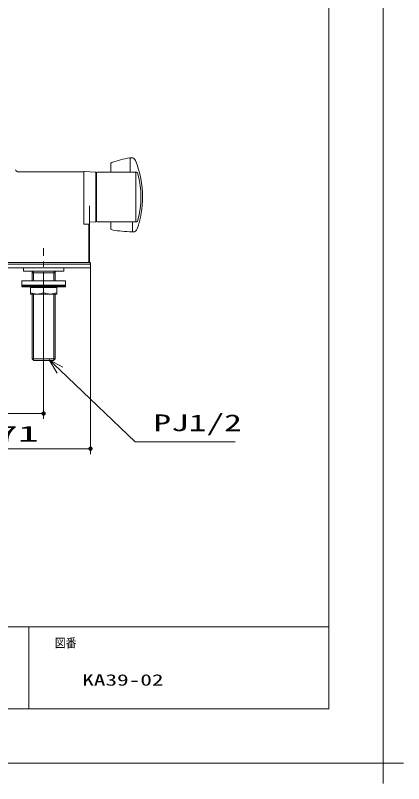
# Model space of a CAD drawing. Units: millimetres on the paper. Extents: x -305 to 305, y -152 to 152.
# Drawn here: x 51.5 to 122.7, y -152.2 to -11.3 of the extents above; entities that cross this region are included whole.
import ezdxf
from ezdxf.enums import TextEntityAlignment as Align

# ---------------------------------------------------------------- set-up
doc = ezdxf.new("R2010")
doc.units = ezdxf.units.MM
doc.linetypes.add('LONG_CHAIN', pattern=[21, 18, -1, 1, -1])
for name, color, linetype, lineweight in [('0-1_RV', 7, 'Continuous', 9), ('0-2_0', 7, 'Continuous', 9), ('0-3_1図面枠', 7, 'Continuous', 9), ('0-4_図面枠', 3, 'Continuous', 9), ('0-5_DEFPOINTS', 7, 'Continuous', 9)]:
    doc.layers.add(name, color=color, linetype=linetype, lineweight=lineweight)
doc.styles.add('ＭＳ ゴシック', font='')
doc.styles.get('ＭＳ ゴシック').set_extended_font_data('MS Gothic')

# ---------------------------------------------------------------- blocks, each defined once
blk = doc.blocks.new('_DOTSMALL')
at = {"layer": '0-2_0'}
for p, q in [((0.0746, 0.1), (-0.0746, 0.1)), ((0.1223, -0.0248), (-0.1223, -0.0248))]:
    blk.add_line(p, q, dxfattribs=at)
for points in [[(0.125, 0), (0.124, 0.0157), (0.1211, 0.0311), (0.1162, 0.046), (0.1095, 0.0602), (0.1011, 0.0735), (0.0911, 0.0856), (0.0797, 0.0963), (0.067, 0.1055), (0.0532, 0.1131), (0.0386, 0.1189), (0.0234, 0.1228), (0.0078, 0.1248), (-0.0078, 0.1248), (-0.0234, 0.1228), (-0.0386, 0.1189), (-0.0532, 0.1131), (-0.067, 0.1055), (-0.0797, 0.0963), (-0.0911, 0.0856), (-0.1011, 0.0735), (-0.1095, 0.0602), (-0.1162, 0.046), (-0.1211, 0.0311), (-0.124, 0.0157), (-0.125, 0), (0, 0)], [(-0.125, 0), (-0.124, -0.0157), (-0.1211, -0.0311), (-0.1162, -0.046), (-0.1095, -0.0602), (-0.1011, -0.0735), (-0.0911, -0.0856), (-0.0797, -0.0963), (-0.067, -0.1055), (-0.0532, -0.1131), (-0.0386, -0.1189), (-0.0234, -0.1228), (-0.0078, -0.1248), (0.0078, -0.1248), (0.0234, -0.1228), (0.0386, -0.1189), (0.0532, -0.1131), (0.067, -0.1055), (0.0797, -0.0963), (0.0911, -0.0856), (0.1011, -0.0735), (0.1095, -0.0602), (0.1162, -0.046), (0.1211, -0.0311), (0.124, -0.0157), (0.125, 0), (0, 0)]]:
    blk.add_lwpolyline(points, close=True, dxfattribs=at)
blk = doc.blocks.new('グループ-6')
at = {"layer": '0-3_1図面枠'}
for p, q in [((4200, -2895), (4200, -3045)), ((4275, -2970), (4125, -2970))]:
    blk.add_line(p, q, dxfattribs=at)
blk = doc.blocks.new('_OPEN30')
at = {"layer": '0-2_0'}
blk.add_line((0, 0), (-1, 0), dxfattribs=at)
blk.add_lwpolyline([(-1, 0.2679), (0, 0), (-1, -0.2679)], dxfattribs=at)

msp = doc.modelspace()

# ---------------------------------------------------------------- linework, layer by layer
at = {"layer": '0-1_RV'}
for p, q in [((72.584, -37.518), (72.584, -40.068)), ((72.789, -37.418), (72.684, -37.418)), ((68.984, -39.968), (68.984, -38.558)), ((52.055, -40.005), (64.085, -40.007)), ((64.085, -40.007), (64.085, -49.627)), ((66.193, -40.071), (64.193, -39.919)), ((66.285, -49.069), (66.285, -40.17)), ((66.384, -40.168), (66.384, -49.068)), ((66.484, -40.068), (73.484, -40.068)), ((73.584, -40.168), (73.584, -49.068)), ((65.085, -46.218), (65.085, -49.818)), ((66.193, -49.165), (65.085, -49.25)), ((66.484, -49.168), (73.484, -49.168)), ((68.984, -49.268), (68.984, -50.365)), ((72.984, -49.168), (72.984, -50.918)), ((64.085, -49.627), (64.985, -49.627)), ((64.985, -49.627), (64.985, -56.618)), ((65.005, -49.918), (64.985, -49.918)), ((65.105, -50.018), (65.105, -56.618)), ((73.087, -51.018), (73.084, -51.018)), ((31.063, -56.966), (65.305, -56.966)), ((31.063, -57.618), (65.305, -57.618)), ((65.166, -56.618), (31.201, -56.618)), ((52.984, -58.218), (52.984, -57.618)), ((60.384, -58.218), (60.384, -57.618)), ((65.166, -56.618), (65.251, -56.766)), ((65.284, -57.618), (65.284, -91.795)), ((65.305, -57.618), (65.305, -56.966)), ((52.984, -58.218), (56.684, -58.218)), ((54.588, -60.018), (54.588, -58.218)), ((54.588, -58.521), (56.684, -58.521)), ((54.821, -58.521), (54.646, -58.218)), ((54.821, -60.018), (54.821, -58.521)), ((60.384, -58.218), (56.684, -58.218)), ((58.779, -58.521), (56.684, -58.521)), ((58.547, -58.521), (58.722, -58.218)), ((58.547, -60.018), (58.547, -58.521)), ((58.779, -60.018), (58.779, -58.218)), ((52.684, -60.018), (60.684, -60.018)), ((52.684, -61.118), (52.684, -60.918)), ((52.684, -60.918), (56.684, -60.918)), ((52.684, -61.118), (56.684, -61.118)), ((53.484, -60.918), (54.484, -60.818)), ((54.284, -61.218), (59.084, -61.218)), ((54.284, -62.418), (54.284, -61.218)), ((56.684, -60.818), (54.484, -60.818)), ((54.521, -60.918), (54.484, -60.818)), ((54.484, -60.918), (54.484, -60.818)), ((54.521, -61.118), (54.559, -61.218)), ((54.669, -61.118), (54.559, -61.218)), ((54.669, -60.918), (54.779, -60.818)), ((54.953, -60.918), (54.779, -60.818)), ((54.953, -61.118), (55.128, -61.218)), ((55.356, -61.118), (55.128, -61.218)), ((55.356, -60.918), (55.584, -60.818)), ((55.849, -60.918), (55.584, -60.818)), ((55.849, -61.118), (56.115, -61.218)), ((56.399, -61.118), (56.115, -61.218)), ((56.399, -60.918), (56.684, -60.818)), ((56.969, -60.918), (56.684, -60.818)), ((56.684, -60.818), (58.884, -60.818)), ((60.684, -60.918), (56.684, -60.918)), ((60.684, -61.118), (56.684, -61.118)), ((56.684, -62.174), (56.684, -61.218)), ((56.969, -61.118), (57.253, -61.218)), ((57.519, -61.118), (57.253, -61.218)), ((57.519, -60.918), (57.784, -60.818)), ((58.012, -60.918), (57.784, -60.818)), ((58.012, -61.118), (58.24, -61.218)), ((58.414, -61.118), (58.24, -61.218)), ((58.414, -60.918), (58.589, -60.818)), ((58.699, -60.918), (58.589, -60.818)), ((58.699, -61.118), (58.809, -61.218)), ((58.846, -61.118), (58.809, -61.218)), ((58.846, -60.918), (58.884, -60.818)), ((59.884, -60.918), (58.884, -60.818)), ((58.884, -60.918), (58.884, -60.818)), ((59.084, -62.418), (59.084, -61.218)), ((60.684, -61.118), (60.684, -60.918)), ((54.284, -62.418), (59.084, -62.418)), ((54.588, -74.318), (54.588, -62.418)), ((54.821, -74.55), (54.821, -62.418)), ((58.547, -74.55), (58.547, -62.418)), ((58.779, -74.318), (58.779, -62.418)), ((54.588, -74.318), (58.779, -74.318)), ((54.888, -74.618), (54.588, -74.318)), ((54.888, -74.618), (58.479, -74.618)), ((58.479, -74.618), (58.779, -74.318)), ((56.684, -76.425), (56.684, -85.338)), ((56.684, -84.338), (39.684, -84.338)), ((65.284, -90.795), (31.084, -90.795))]:
    msp.add_line(p, q, dxfattribs=at)
at = {"layer": '0-1_RV', "linetype": 'LONG_CHAIN'}
msp.add_line((56.684, -76.425), (56.684, -54.012), dxfattribs=at)
at = {"layer": '0-1_RV'}
for points in [[(52.684, -60.018), (52.684, -60.818), (60.684, -60.818), (60.684, -60.018)], [(91.817, -89.557), (73.472, -89.557), (59.693, -76.377)]]:
    msp.add_lwpolyline(points, dxfattribs=at)
for centre, radius, start, end in [((75.33, -55.491), 18.28, 99.00653, 109.64941), ((72.484, -37.535), 0.1, 0, 99.00653), ((72.684, -37.518), 0.1, 90, 180.00001), ((72.789, -38.218), 0.8, 21.84476, 90), ((56.824, -44.618), 18, 0, 21.84476), ((69.284, -38.558), 0.3, 109.64941, 180.00001), ((52.055, -39.405), 0.6, 200.79858, 269.98777), ((64.185, -40.018), 0.1, 86.53562, 180.00001), ((66.185, -40.171), 0.1, 0, 85.63505), ((66.485, -40.218), 0.2, 180.00001, 239.7906), ((66.484, -40.168), 0.1, 90, 180.00001), ((68.884, -39.968), 0.1, 270, 0), ((73.484, -40.168), 0.1, 360, 90), ((73.684, -40.18), 0.1, 73.73827, 180.00001), ((73.6, -40.468), 0.4, 14.93743, 73.73827), ((58.044, -44.618), 16.5, 345.06257, 14.93743), ((56.824, -44.618), 18, 340.9992, 0), ((66.185, -49.066), 0.1, 274.36495, 0), ((66.485, -49.018), 0.2, 120.2094, 180.00001), ((66.484, -49.068), 0.1, 180.00001, 270), ((68.884, -49.268), 0.1, 0, 90), ((73.484, -49.068), 0.1, 270, 0), ((73.684, -49.056), 0.1, 179.99999, 286.26172), ((73.6, -48.768), 0.4, 286.26173, 345.06257), ((64.985, -49.818), 0.1, 270.00007, 0.00007), ((65.005, -50.018), 0.1, 0, 90), ((69.284, -50.365), 0.3, 180.00001, 260.7576), ((73.797, -22.63), 28.4, 260.75762, 268.15087), ((73.087, -50.218), 0.8, 270, 340.9992), ((72.884, -50.915), 0.1, 268.15087, 0), ((73.084, -50.918), 0.1, 179.99999, 270), ((64.905, -56.966), 0.4, 0, 30), ((55.484, -59.348), 3.071, 246.997, 293.003), ((57.884, -59.348), 3.071, 246.996, 293.004)]:
    msp.add_arc(centre, radius, start, end, dxfattribs=at)
at = {"layer": '0-2_0'}
msp.add_line((53.983, -123.498), (53.983, -138.498), dxfattribs=at)
at = {"layer": '0-4_図面枠'}
msp.add_line((-291.017, -123.498), (108.983, -123.498), dxfattribs=at)
msp.add_lwpolyline([(-291.017, -138.498), (108.983, -138.498), (108.983, 138.502), (-291.017, 138.502)], close=True, dxfattribs=at)
at = {"layer": '0-5_DEFPOINTS'}
for q in [(118.983, 148.502), (-301.017, -148.498)]:
    msp.add_line((118.983, -148.498), q, dxfattribs=at)

# ---------------------------------------------------------------- block references
at = {"layer": '0-1_RV', "xscale": 2.77, "yscale": 2.77, "rotation": 136.27303}
msp.add_blockref('_OPEN30', (57.692, -74.462), dxfattribs=at)
at = {"layer": '0-1_RV', "xscale": 2.32, "yscale": 2.32}
for p in [(56.684, -84.338), (65.284, -90.795)]:
    msp.add_blockref('_DOTSMALL', p, dxfattribs=at)
at = {"layer": '0-3_1図面枠', "xscale": 0.05, "yscale": 0.05}
msp.add_blockref('グループ-6', (-91.017, 0.002), dxfattribs=at)
msp.add_blockref('グループ-6', (-91.017, 0.002), dxfattribs=at)

# ---------------------------------------------------------------- texts
at = {"layer": '0-1_RV', "style": 'ＭＳ ゴシック'}
for s, height, width, p in [('PJ1/2', 3.079, 1.55, (76.817, -88.501)), ('171', 2.889, 1.95, (44.284, -90.351))]:
    msp.add_text(s, height=height, dxfattribs=dict(at, width=width)).set_placement(p, align=Align.BOTTOM_LEFT)
at = {"layer": '0-3_1図面枠', "style": 'ＭＳ ゴシック'}
for s, height, width, p in [('図番', 1.628, 0.9, (58.732, -127.759)), ('KA39-02', 2.089, 1.5, (63.761, -134.899))]:
    msp.add_text(s, height=height, dxfattribs=dict(at, width=width)).set_placement(p, align=Align.BOTTOM_LEFT)

doc.saveas('drawing.dxf')
